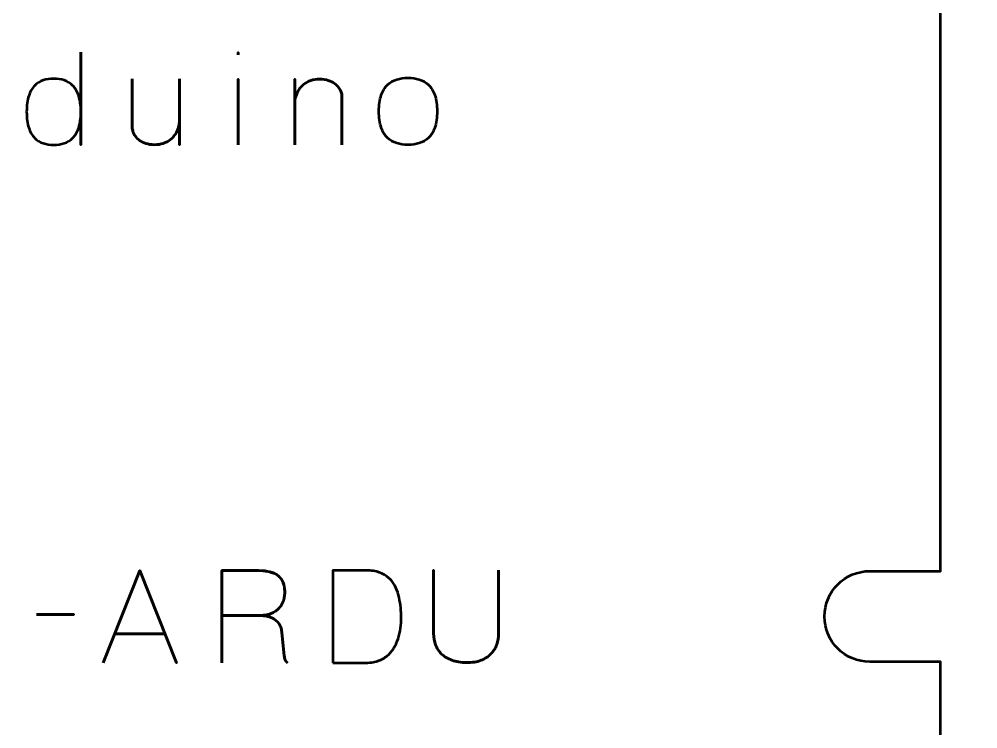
# Model space of a CAD drawing. Header units: centimetres. Extents: x -21 to 0, y -29.7 to 0.
# Drawn here: x -17.893 to -14.726, y -27.033 to -24.687 of the extents above; entities that cross this region are included whole.
import ezdxf

# ---------------------------------------------------------------- set-up
doc = ezdxf.new("R2010")
doc.units = ezdxf.units.CM
doc.header["$MEASUREMENT"] = 0
doc.layers.add('Layer 1', color=7, linetype='Continuous')

msp = doc.modelspace()

# ---------------------------------------------------------------- linework, layer by layer
at = {"layer": 'Layer 1', "color": 1, "lineweight": 53}
msp.add_open_spline([(-21.00003, -29.19995), (-21.00003, -29.19995), (-21.00003, -5.29992), (-21.00003, -5.29992), (-21.00003, -5.29992), (-21.00003, -5.21709), (-20.93286, -5.14992), (-20.85003, -5.14992), (-20.85003, -5.14992), (-20.7672, -5.14992), (-20.70003, -5.08275), (-20.70003, -4.99992), (-20.70003, -4.99992), (-20.70003, -4.91709), (-20.7672, -4.84992), (-20.85003, -4.84992), (-20.85003, -4.84992), (-20.93286, -4.84992), (-21.00003, -4.78275), (-21.00003, -4.69992), (-21.00003, -4.69992), (-21.00003, -4.61709), (-20.93286, -4.54992), (-20.85003, -4.54992), (-20.85003, -4.54992), (-20.7672, -4.54992), (-20.70003, -4.48275), (-20.70003, -4.39992), (-20.70003, -4.39992), (-20.70003, -4.31709), (-20.7672, -4.24992), (-20.85003, -4.24992), (-20.85003, -4.24992), (-20.93286, -4.24992), (-21.00003, -4.18275), (-21.00003, -4.09992), (-21.00003, -4.09992), (-21.00003, -4.01709), (-20.93286, -3.94992), (-20.85003, -3.94992), (-20.85003, -3.94992), (-20.7672, -3.94992), (-20.70003, -3.88275), (-20.70003, -3.79992), (-20.70003, -3.79992), (-20.70003, -3.71709), (-20.7672, -3.64992), (-20.85003, -3.64992), (-20.85003, -3.64992), (-20.93286, -3.64992), (-21.00003, -3.58275), (-21.00003, -3.49992), (-21.00003, -3.49992), (-21.00003, -3.41709), (-20.93286, -3.34992), (-20.85003, -3.34992), (-20.85003, -3.34992), (-20.7672, -3.34992), (-20.70003, -3.28275), (-20.70003, -3.19992), (-20.70003, -3.19992), (-20.70003, -3.11709), (-20.7672, -3.04992), (-20.85003, -3.04992), (-20.85003, -3.04992), (-20.93286, -3.04992), (-21.00003, -2.98275), (-21.00003, -2.89992), (-21.00003, -2.89992), (-21.00003, -2.81709), (-20.93286, -2.74992), (-20.85003, -2.74992), (-20.85003, -2.74992), (-20.7672, -2.74992), (-20.70003, -2.68275), (-20.70003, -2.59992), (-20.70003, -2.59992), (-20.70003, -2.51709), (-20.7672, -2.44992), (-20.85003, -2.44992), (-20.85003, -2.44992), (-20.93286, -2.44992), (-21.00003, -2.38275), (-21.00003, -2.29992), (-21.00003, -2.29992), (-21.00003, -2.21709), (-20.93286, -2.14992), (-20.85003, -2.14992), (-20.85003, -2.14992), (-20.7672, -2.14992), (-20.70003, -2.08275), (-20.70003, -1.99992), (-20.70003, -1.99992), (-20.70003, -1.91709), (-20.7672, -1.84992), (-20.85003, -1.84992), (-20.85003, -1.84992), (-20.93286, -1.84992), (-21.00003, -1.78275), (-21.00003, -1.69992), (-21.00003, -1.69992), (-21.00003, -1.61709), (-20.93286, -1.54992), (-20.85003, -1.54992), (-20.85003, -1.54992), (-20.7672, -1.54992), (-20.70003, -1.48275), (-20.70003, -1.39992), (-20.70003, -1.39992), (-20.70003, -1.31709), (-20.7672, -1.24992), (-20.85003, -1.24992), (-20.85003, -1.24992), (-20.93286, -1.24992), (-21.00003, -1.18275), (-21.00003, -1.09992), (-21.00003, -1.09992), (-21.00003, -1.09992), (-21.00003, -0.49992), (-21.00003, -0.49992), (-21.00003, -0.49992), (-21.00003, -0.22295), (-20.77694, 0.00004), (-20.49994, 0.00004), (-20.49994, 0.00004), (-20.49994, 0.00004), (-0.50008, 0.00004), (-0.50008, 0.00004), (-0.50008, 0.00004), (-0.22294, 0.00004), (0.00002, -0.22295), (0.00002, -0.49992), (0.00002, -0.49992), (0.00002, -0.49992), (0.00002, -29.19995), (0.00002, -29.19995), (0.00002, -29.19995), (0.00002, -29.47695), (-0.22294, -29.70004), (-0.50008, -29.70004), (-0.50008, -29.70004), (-0.50008, -29.70004), (-20.49994, -29.70004), (-20.49994, -29.70004), (-20.49994, -29.70004), (-20.77694, -29.70004), (-21.00003, -29.47695), (-21.00003, -29.19995)], degree=3, knots=[0, 0, 0, 0, 0.027027, 0.027027, 0.027027, 0.027027, 0.0540541, 0.0540541, 0.0540541, 0.0540541, 0.0810811, 0.0810811, 0.0810811, 0.0810811, 0.1081081, 0.1081081, 0.1081081, 0.1081081, 0.1351351, 0.1351351, 0.1351351, 0.1351351, 0.1621622, 0.1621622, 0.1621622, 0.1621622, 0.1891892, 0.1891892, 0.1891892, 0.1891892, 0.2162162, 0.2162162, 0.2162162, 0.2162162, 0.2432432, 0.2432432, 0.2432432, 0.2432432, 0.2702703, 0.2702703, 0.2702703, 0.2702703, 0.2972973, 0.2972973, 0.2972973, 0.2972973, 0.3243243, 0.3243243, 0.3243243, 0.3243243, 0.3513514, 0.3513514, 0.3513514, 0.3513514, 0.3783784, 0.3783784, 0.3783784, 0.3783784, 0.4054054, 0.4054054, 0.4054054, 0.4054054, 0.4324324, 0.4324324, 0.4324324, 0.4324324, 0.4594595, 0.4594595, 0.4594595, 0.4594595, 0.4864865, 0.4864865, 0.4864865, 0.4864865, 0.5135135, 0.5135135, 0.5135135, 0.5135135, 0.5405405, 0.5405405, 0.5405405, 0.5405405, 0.5675676, 0.5675676, 0.5675676, 0.5675676, 0.5945946, 0.5945946, 0.5945946, 0.5945946, 0.6216216, 0.6216216, 0.6216216, 0.6216216, 0.6486486, 0.6486486, 0.6486486, 0.6486486, 0.6756757, 0.6756757, 0.6756757, 0.6756757, 0.7027027, 0.7027027, 0.7027027, 0.7027027, 0.7297297, 0.7297297, 0.7297297, 0.7297297, 0.7567568, 0.7567568, 0.7567568, 0.7567568, 0.7837838, 0.7837838, 0.7837838, 0.7837838, 0.8108108, 0.8108108, 0.8108108, 0.8108108, 0.8378378, 0.8378378, 0.8378378, 0.8378378, 0.8648649, 0.8648649, 0.8648649, 0.8648649, 0.8918919, 0.8918919, 0.8918919, 0.8918919, 0.9189189, 0.9189189, 0.9189189, 0.9189189, 0.9459459, 0.9459459, 0.9459459, 0.9459459, 0.972973, 0.972973, 0.972973, 0.972973, 1, 1, 1, 1], dxfattribs=at)
at = {"layer": 'Layer 1', "color": 3, "lineweight": 53}
msp.add_open_spline([(-20.15003, -28.59995), (-20.15003, -28.59995), (-20.15003, -26.7), (-20.15003, -26.7), (-20.15003, -26.7), (-20.15003, -26.7), (-19.91251, -26.7), (-19.91251, -26.7), (-19.91251, -26.7), (-19.82968, -26.7), (-19.76251, -26.63283), (-19.76251, -26.55), (-19.76251, -26.55), (-19.76251, -26.46717), (-19.82968, -26.4), (-19.91251, -26.4), (-19.91251, -26.4), (-19.91251, -26.4), (-20.15003, -26.4), (-20.15003, -26.4), (-20.15003, -26.4), (-20.15003, -26.4), (-20.15003, -20.30005), (-20.15003, -20.30005), (-20.15003, -20.30005), (-20.15003, -20.02305), (-19.92694, -19.79995), (-19.64994, -19.79995), (-19.64994, -19.79995), (-19.64994, -19.79995), (-15.35008, -19.79995), (-15.35008, -19.79995), (-15.35008, -19.79995), (-15.07294, -19.79995), (-14.84998, -20.02305), (-14.84998, -20.30005), (-14.84998, -20.30005), (-14.84998, -20.30005), (-14.84998, -26.5115), (-14.84998, -26.5115), (-14.84998, -26.5115), (-14.84998, -26.5115), (-15.08301, -26.5115), (-15.08301, -26.5115), (-15.08301, -26.5115), (-15.16584, -26.5115), (-15.23301, -26.57867), (-15.23301, -26.6615), (-15.23301, -26.6615), (-15.23301, -26.74433), (-15.16584, -26.8115), (-15.08301, -26.8115), (-15.08301, -26.8115), (-15.08301, -26.8115), (-14.84998, -26.8115), (-14.84998, -26.8115), (-14.84998, -26.8115), (-14.84998, -26.8115), (-14.84998, -28.59995), (-14.84998, -28.59995), (-14.84998, -28.59995), (-14.84998, -28.87695), (-15.07294, -29.10005), (-15.35008, -29.10005), (-15.35008, -29.10005), (-15.35008, -29.10005), (-19.64994, -29.10005), (-19.64994, -29.10005), (-19.64994, -29.10005), (-19.92694, -29.10005), (-20.15003, -28.87695), (-20.15003, -28.59995)], degree=3, knots=[0, 0, 0, 0, 0.0555556, 0.0555556, 0.0555556, 0.0555556, 0.1111111, 0.1111111, 0.1111111, 0.1111111, 0.1666667, 0.1666667, 0.1666667, 0.1666667, 0.2222222, 0.2222222, 0.2222222, 0.2222222, 0.2777778, 0.2777778, 0.2777778, 0.2777778, 0.3333333, 0.3333333, 0.3333333, 0.3333333, 0.3888889, 0.3888889, 0.3888889, 0.3888889, 0.4444444, 0.4444444, 0.4444444, 0.4444444, 0.5, 0.5, 0.5, 0.5, 0.5555556, 0.5555556, 0.5555556, 0.5555556, 0.6111111, 0.6111111, 0.6111111, 0.6111111, 0.6666667, 0.6666667, 0.6666667, 0.6666667, 0.7222222, 0.7222222, 0.7222222, 0.7222222, 0.7777778, 0.7777778, 0.7777778, 0.7777778, 0.8333333, 0.8333333, 0.8333333, 0.8333333, 0.8888889, 0.8888889, 0.8888889, 0.8888889, 0.9444444, 0.9444444, 0.9444444, 0.9444444, 1, 1, 1, 1], dxfattribs=at)
at = {"layer": 'Layer 1', "color": 5, "lineweight": 53}
for points, knots in [([(-17.68903, -24.79679), (-17.68903, -24.79679), (-17.68903, -25.10286), (-17.68903, -25.10286), (-17.68903, -25.10286), (-17.68903, -25.10286), (-17.68903, -24.79679), (-17.68903, -24.79679)], [0, 0, 0, 0, 0.5, 0.5, 0.5, 0.5, 1, 1, 1, 1]), ([(-17.16961, -24.80484), (-17.16961, -24.80484), (-17.16961, -24.79722), (-17.16961, -24.79722), (-17.16961, -24.79722), (-17.16961, -24.79722), (-17.16961, -24.80484), (-17.16961, -24.80484)], [0, 0, 0, 0, 0.5, 0.5, 0.5, 0.5, 1, 1, 1, 1]), ([(-17.7792, -24.88442), (-17.76685, -24.88435), (-17.75528, -24.88604), (-17.74448, -24.88957), (-17.74448, -24.88957), (-17.73369, -24.8931), (-17.72416, -24.89903), (-17.71591, -24.90728), (-17.71591, -24.90728), (-17.70765, -24.91554), (-17.70123, -24.92675), (-17.69658, -24.94087), (-17.69658, -24.94087), (-17.69192, -24.95498), (-17.68952, -24.97254), (-17.68945, -24.99364), (-17.68945, -24.99364), (-17.68952, -25.01474), (-17.69192, -25.0323), (-17.69658, -25.04642), (-17.69658, -25.04642), (-17.70123, -25.06053), (-17.70765, -25.07175), (-17.71591, -25.08), (-17.71591, -25.08), (-17.72416, -25.08826), (-17.73369, -25.09418), (-17.74448, -25.09771), (-17.74448, -25.09771), (-17.75528, -25.10124), (-17.76685, -25.10293), (-17.7792, -25.10286), (-17.7792, -25.10286), (-17.79154, -25.10293), (-17.80312, -25.10124), (-17.81384, -25.09771), (-17.81384, -25.09771), (-17.82464, -25.09418), (-17.83409, -25.08826), (-17.84227, -25.08), (-17.84227, -25.08), (-17.85046, -25.07175), (-17.85688, -25.06053), (-17.86146, -25.04642), (-17.86146, -25.04642), (-17.86612, -25.0323), (-17.86845, -25.01474), (-17.86852, -24.99364), (-17.86852, -24.99364), (-17.86845, -24.97254), (-17.86612, -24.95498), (-17.86146, -24.94087), (-17.86146, -24.94087), (-17.85688, -24.92675), (-17.85046, -24.91554), (-17.84227, -24.90728), (-17.84227, -24.90728), (-17.83409, -24.89903), (-17.82464, -24.8931), (-17.81384, -24.88957), (-17.81384, -24.88957), (-17.80312, -24.88604), (-17.79154, -24.88435), (-17.7792, -24.88442)], [0, 0, 0, 0, 0.0625, 0.0625, 0.0625, 0.0625, 0.125, 0.125, 0.125, 0.125, 0.1875, 0.1875, 0.1875, 0.1875, 0.25, 0.25, 0.25, 0.25, 0.3125, 0.3125, 0.3125, 0.3125, 0.375, 0.375, 0.375, 0.375, 0.4375, 0.4375, 0.4375, 0.4375, 0.5, 0.5, 0.5, 0.5, 0.5625, 0.5625, 0.5625, 0.5625, 0.625, 0.625, 0.625, 0.625, 0.6875, 0.6875, 0.6875, 0.6875, 0.75, 0.75, 0.75, 0.75, 0.8125, 0.8125, 0.8125, 0.8125, 0.875, 0.875, 0.875, 0.875, 0.9375, 0.9375, 0.9375, 0.9375, 1, 1, 1, 1]), ([(-17.7792, -24.88442), (-17.76685, -24.88435), (-17.75528, -24.88604), (-17.74448, -24.88957), (-17.74448, -24.88957), (-17.73369, -24.8931), (-17.72416, -24.89903), (-17.71591, -24.90728), (-17.71591, -24.90728), (-17.70765, -24.91554), (-17.70123, -24.92675), (-17.69658, -24.94087), (-17.69658, -24.94087), (-17.69192, -24.95498), (-17.68952, -24.97254), (-17.68945, -24.99364), (-17.68945, -24.99364), (-17.68952, -25.01474), (-17.69192, -25.0323), (-17.69658, -25.04642), (-17.69658, -25.04642), (-17.70123, -25.06053), (-17.70765, -25.07175), (-17.71591, -25.08), (-17.71591, -25.08), (-17.72416, -25.08826), (-17.73369, -25.09418), (-17.74448, -25.09771), (-17.74448, -25.09771), (-17.75528, -25.10124), (-17.76685, -25.10293), (-17.7792, -25.10286), (-17.7792, -25.10286), (-17.79154, -25.10293), (-17.80312, -25.10124), (-17.81384, -25.09771), (-17.81384, -25.09771), (-17.82464, -25.09418), (-17.83409, -25.08826), (-17.84227, -25.08), (-17.84227, -25.08), (-17.85046, -25.07175), (-17.85688, -25.06053), (-17.86146, -25.04642), (-17.86146, -25.04642), (-17.86612, -25.0323), (-17.86845, -25.01474), (-17.86852, -24.99364), (-17.86852, -24.99364), (-17.86845, -24.97254), (-17.86612, -24.95498), (-17.86146, -24.94087), (-17.86146, -24.94087), (-17.85688, -24.92675), (-17.85046, -24.91554), (-17.84227, -24.90728), (-17.84227, -24.90728), (-17.83409, -24.89903), (-17.82464, -24.8931), (-17.81384, -24.88957), (-17.81384, -24.88957), (-17.80312, -24.88604), (-17.79154, -24.88435), (-17.7792, -24.88442)], [0, 0, 0, 0, 0.0625, 0.0625, 0.0625, 0.0625, 0.125, 0.125, 0.125, 0.125, 0.1875, 0.1875, 0.1875, 0.1875, 0.25, 0.25, 0.25, 0.25, 0.3125, 0.3125, 0.3125, 0.3125, 0.375, 0.375, 0.375, 0.375, 0.4375, 0.4375, 0.4375, 0.4375, 0.5, 0.5, 0.5, 0.5, 0.5625, 0.5625, 0.5625, 0.5625, 0.625, 0.625, 0.625, 0.625, 0.6875, 0.6875, 0.6875, 0.6875, 0.75, 0.75, 0.75, 0.75, 0.8125, 0.8125, 0.8125, 0.8125, 0.875, 0.875, 0.875, 0.875, 0.9375, 0.9375, 0.9375, 0.9375, 1, 1, 1, 1]), ([(-17.5197, -24.88485), (-17.5197, -24.88492), (-17.5197, -24.88696), (-17.5197, -24.89098), (-17.5197, -24.89098), (-17.5197, -24.895), (-17.5197, -24.90044), (-17.5197, -24.90728), (-17.5197, -24.90728), (-17.5197, -24.9142), (-17.5197, -24.92203), (-17.5197, -24.93078), (-17.5197, -24.93078), (-17.5197, -24.93945), (-17.5197, -24.94863), (-17.5197, -24.95815), (-17.5197, -24.95815), (-17.5197, -24.96775), (-17.5197, -24.9772), (-17.5197, -24.98651), (-17.5197, -24.98651), (-17.5197, -24.9959), (-17.5197, -25.00465), (-17.5197, -25.01269), (-17.5197, -25.01269), (-17.5197, -25.0208), (-17.5197, -25.02779), (-17.5197, -25.03365), (-17.5197, -25.03365), (-17.5197, -25.03943), (-17.5197, -25.04359), (-17.5197, -25.04613), (-17.5197, -25.04613), (-17.5197, -25.05008), (-17.51892, -25.05453), (-17.51723, -25.0594), (-17.51723, -25.0594), (-17.51561, -25.06434), (-17.513, -25.06928), (-17.5094, -25.07421), (-17.5094, -25.07421), (-17.5058, -25.07922), (-17.50122, -25.08381), (-17.4955, -25.08804), (-17.4955, -25.08804), (-17.48971, -25.09228), (-17.4828, -25.09566), (-17.47476, -25.09827), (-17.47476, -25.09827), (-17.46664, -25.10088), (-17.45719, -25.1023), (-17.44646, -25.10244), (-17.44646, -25.10244), (-17.4356, -25.10244), (-17.42579, -25.10096), (-17.41704, -25.09799), (-17.41704, -25.09799), (-17.40822, -25.09496), (-17.40053, -25.0908), (-17.39383, -25.0855), (-17.39383, -25.0855), (-17.3872, -25.08021), (-17.38162, -25.07414), (-17.37711, -25.06723), (-17.37711, -25.06723), (-17.37259, -25.06039), (-17.36921, -25.05312), (-17.36695, -25.04536), (-17.36695, -25.04536), (-17.36462, -25.03767), (-17.36349, -25.02984), (-17.36349, -25.022), (-17.36349, -25.022), (-17.36349, -25.02984), (-17.36462, -25.03767), (-17.36695, -25.04536), (-17.36695, -25.04536), (-17.36921, -25.05312), (-17.37259, -25.06039), (-17.37711, -25.06723), (-17.37711, -25.06723), (-17.38162, -25.07414), (-17.3872, -25.08021), (-17.39383, -25.0855), (-17.39383, -25.0855), (-17.40053, -25.0908), (-17.40822, -25.09496), (-17.41704, -25.09799), (-17.41704, -25.09799), (-17.42579, -25.10096), (-17.4356, -25.10244), (-17.44646, -25.10244), (-17.44646, -25.10244), (-17.45719, -25.1023), (-17.46664, -25.10088), (-17.47476, -25.09827), (-17.47476, -25.09827), (-17.4828, -25.09566), (-17.48971, -25.09228), (-17.4955, -25.08804), (-17.4955, -25.08804), (-17.50122, -25.08381), (-17.5058, -25.07922), (-17.5094, -25.07421), (-17.5094, -25.07421), (-17.513, -25.06928), (-17.51561, -25.06434), (-17.51723, -25.0594), (-17.51723, -25.0594), (-17.51892, -25.05453), (-17.5197, -25.05008), (-17.5197, -25.04613), (-17.5197, -25.04613), (-17.5197, -25.04359), (-17.5197, -25.03943), (-17.5197, -25.03365), (-17.5197, -25.03365), (-17.5197, -25.02779), (-17.5197, -25.0208), (-17.5197, -25.01269), (-17.5197, -25.01269), (-17.5197, -25.00465), (-17.5197, -24.9959), (-17.5197, -24.98651), (-17.5197, -24.98651), (-17.5197, -24.9772), (-17.5197, -24.96775), (-17.5197, -24.95815), (-17.5197, -24.95815), (-17.5197, -24.94863), (-17.5197, -24.93945), (-17.5197, -24.93078), (-17.5197, -24.93078), (-17.5197, -24.92203), (-17.5197, -24.9142), (-17.5197, -24.90728), (-17.5197, -24.90728), (-17.5197, -24.90044), (-17.5197, -24.895), (-17.5197, -24.89098), (-17.5197, -24.89098), (-17.5197, -24.88696), (-17.5197, -24.88492), (-17.5197, -24.88485)], [0, 0, 0, 0, 0.0277778, 0.0277778, 0.0277778, 0.0277778, 0.0555556, 0.0555556, 0.0555556, 0.0555556, 0.0833333, 0.0833333, 0.0833333, 0.0833333, 0.1111111, 0.1111111, 0.1111111, 0.1111111, 0.1388889, 0.1388889, 0.1388889, 0.1388889, 0.1666667, 0.1666667, 0.1666667, 0.1666667, 0.1944444, 0.1944444, 0.1944444, 0.1944444, 0.2222222, 0.2222222, 0.2222222, 0.2222222, 0.25, 0.25, 0.25, 0.25, 0.2777778, 0.2777778, 0.2777778, 0.2777778, 0.3055556, 0.3055556, 0.3055556, 0.3055556, 0.3333333, 0.3333333, 0.3333333, 0.3333333, 0.3611111, 0.3611111, 0.3611111, 0.3611111, 0.3888889, 0.3888889, 0.3888889, 0.3888889, 0.4166667, 0.4166667, 0.4166667, 0.4166667, 0.4444444, 0.4444444, 0.4444444, 0.4444444, 0.4722222, 0.4722222, 0.4722222, 0.4722222, 0.5, 0.5, 0.5, 0.5, 0.5277778, 0.5277778, 0.5277778, 0.5277778, 0.5555556, 0.5555556, 0.5555556, 0.5555556, 0.5833333, 0.5833333, 0.5833333, 0.5833333, 0.6111111, 0.6111111, 0.6111111, 0.6111111, 0.6388889, 0.6388889, 0.6388889, 0.6388889, 0.6666667, 0.6666667, 0.6666667, 0.6666667, 0.6944444, 0.6944444, 0.6944444, 0.6944444, 0.7222222, 0.7222222, 0.7222222, 0.7222222, 0.75, 0.75, 0.75, 0.75, 0.7777778, 0.7777778, 0.7777778, 0.7777778, 0.8055556, 0.8055556, 0.8055556, 0.8055556, 0.8333333, 0.8333333, 0.8333333, 0.8333333, 0.8611111, 0.8611111, 0.8611111, 0.8611111, 0.8888889, 0.8888889, 0.8888889, 0.8888889, 0.9166667, 0.9166667, 0.9166667, 0.9166667, 0.9444444, 0.9444444, 0.9444444, 0.9444444, 0.9722222, 0.9722222, 0.9722222, 0.9722222, 1, 1, 1, 1]), ([(-17.36349, -24.88485), (-17.36349, -24.88485), (-17.36349, -25.10244), (-17.36349, -25.10244), (-17.36349, -25.10244), (-17.36349, -25.10244), (-17.36349, -24.88485), (-17.36349, -24.88485)], [0, 0, 0, 0, 0.5, 0.5, 0.5, 0.5, 1, 1, 1, 1]), ([(-17.16961, -25.10244), (-17.16961, -25.10244), (-17.16961, -24.88527), (-17.16961, -24.88527), (-17.16961, -24.88527), (-17.16961, -24.88534), (-17.16961, -24.88788), (-17.16961, -24.89275), (-17.16961, -24.89275), (-17.16961, -24.89762), (-17.16961, -24.90432), (-17.16961, -24.91278), (-17.16961, -24.91278), (-17.16961, -24.92125), (-17.16961, -24.93092), (-17.16961, -24.94178), (-17.16961, -24.94178), (-17.16961, -24.95265), (-17.16961, -24.96408), (-17.16961, -24.97614), (-17.16961, -24.97614), (-17.16961, -24.98814), (-17.16961, -25.0002), (-17.16961, -25.0122), (-17.16961, -25.0122), (-17.16961, -25.02426), (-17.16961, -25.03569), (-17.16961, -25.04649), (-17.16961, -25.04649), (-17.16961, -25.05735), (-17.16961, -25.06695), (-17.16961, -25.07534), (-17.16961, -25.07534), (-17.16961, -25.08381), (-17.16961, -25.09037), (-17.16961, -25.09524), (-17.16961, -25.09524), (-17.16961, -25.10004), (-17.16961, -25.10244), (-17.16961, -25.10244)], [0, 0, 0, 0, 0.1, 0.1, 0.1, 0.1, 0.2, 0.2, 0.2, 0.2, 0.3, 0.3, 0.3, 0.3, 0.4, 0.4, 0.4, 0.4, 0.5, 0.5, 0.5, 0.5, 0.6, 0.6, 0.6, 0.6, 0.7, 0.7, 0.7, 0.7, 0.8, 0.8, 0.8, 0.8, 0.9, 0.9, 0.9, 0.9, 1, 1, 1, 1]), ([(-16.82714, -25.10286), (-16.82714, -25.10279), (-16.82714, -25.10074), (-16.82714, -25.09672), (-16.82714, -25.09672), (-16.82714, -25.09277), (-16.82714, -25.08734), (-16.82714, -25.08049), (-16.82714, -25.08049), (-16.82714, -25.07358), (-16.82714, -25.06582), (-16.82714, -25.05707), (-16.82714, -25.05707), (-16.82714, -25.04839), (-16.82714, -25.03929), (-16.82714, -25.02969), (-16.82714, -25.02969), (-16.82714, -25.02017), (-16.82714, -25.01079), (-16.82714, -25.00147), (-16.82714, -25.00147), (-16.82714, -24.99216), (-16.82714, -24.98341), (-16.82714, -24.97537), (-16.82714, -24.97537), (-16.82714, -24.96725), (-16.82714, -24.96034), (-16.82714, -24.95448), (-16.82714, -24.95448), (-16.82714, -24.9487), (-16.82714, -24.94453), (-16.82714, -24.94199), (-16.82714, -24.94199), (-16.82714, -24.93804), (-16.82791, -24.9336), (-16.8296, -24.92873), (-16.8296, -24.92873), (-16.83123, -24.92379), (-16.83384, -24.91885), (-16.83744, -24.91391), (-16.83744, -24.91391), (-16.84103, -24.9089), (-16.84562, -24.90432), (-16.85134, -24.90008), (-16.85134, -24.90008), (-16.85712, -24.89585), (-16.86404, -24.89246), (-16.87208, -24.88985), (-16.87208, -24.88985), (-16.88019, -24.88724), (-16.88965, -24.88583), (-16.90037, -24.88569), (-16.90037, -24.88569), (-16.91124, -24.88569), (-16.92104, -24.88717), (-16.92979, -24.89014), (-16.92979, -24.89014), (-16.93854, -24.89317), (-16.94623, -24.89733), (-16.95286, -24.90262), (-16.95286, -24.90262), (-16.9595, -24.90792), (-16.965, -24.91398), (-16.96944, -24.9209), (-16.96944, -24.9209), (-16.97396, -24.92774), (-16.97728, -24.93501), (-16.97953, -24.94277), (-16.97953, -24.94277), (-16.98179, -24.95046), (-16.98292, -24.95829), (-16.98292, -24.96612), (-16.98292, -24.96612), (-16.98292, -24.95829), (-16.98179, -24.95046), (-16.97953, -24.94277), (-16.97953, -24.94277), (-16.97728, -24.93501), (-16.97396, -24.92774), (-16.96944, -24.9209), (-16.96944, -24.9209), (-16.965, -24.91398), (-16.9595, -24.90792), (-16.95286, -24.90262), (-16.95286, -24.90262), (-16.94623, -24.89733), (-16.93854, -24.89317), (-16.92979, -24.89014), (-16.92979, -24.89014), (-16.92104, -24.88717), (-16.91124, -24.88569), (-16.90037, -24.88569), (-16.90037, -24.88569), (-16.88965, -24.88583), (-16.88019, -24.88724), (-16.87208, -24.88985), (-16.87208, -24.88985), (-16.86404, -24.89246), (-16.85712, -24.89585), (-16.85134, -24.90008), (-16.85134, -24.90008), (-16.84562, -24.90432), (-16.84103, -24.9089), (-16.83744, -24.91391), (-16.83744, -24.91391), (-16.83384, -24.91885), (-16.83123, -24.92379), (-16.8296, -24.92873), (-16.8296, -24.92873), (-16.82791, -24.9336), (-16.82714, -24.93804), (-16.82714, -24.94199), (-16.82714, -24.94199), (-16.82714, -24.94453), (-16.82714, -24.9487), (-16.82714, -24.95448), (-16.82714, -24.95448), (-16.82714, -24.96034), (-16.82714, -24.96725), (-16.82714, -24.97537), (-16.82714, -24.97537), (-16.82714, -24.98341), (-16.82714, -24.99216), (-16.82714, -25.00147), (-16.82714, -25.00147), (-16.82714, -25.01079), (-16.82714, -25.02017), (-16.82714, -25.02969), (-16.82714, -25.02969), (-16.82714, -25.03929), (-16.82714, -25.04839), (-16.82714, -25.05707), (-16.82714, -25.05707), (-16.82714, -25.06582), (-16.82714, -25.07358), (-16.82714, -25.08049), (-16.82714, -25.08049), (-16.82714, -25.08734), (-16.82714, -25.09277), (-16.82714, -25.09672), (-16.82714, -25.09672), (-16.82714, -25.10074), (-16.82714, -25.10279), (-16.82714, -25.10286)], [0, 0, 0, 0, 0.0277778, 0.0277778, 0.0277778, 0.0277778, 0.0555556, 0.0555556, 0.0555556, 0.0555556, 0.0833333, 0.0833333, 0.0833333, 0.0833333, 0.1111111, 0.1111111, 0.1111111, 0.1111111, 0.1388889, 0.1388889, 0.1388889, 0.1388889, 0.1666667, 0.1666667, 0.1666667, 0.1666667, 0.1944444, 0.1944444, 0.1944444, 0.1944444, 0.2222222, 0.2222222, 0.2222222, 0.2222222, 0.25, 0.25, 0.25, 0.25, 0.2777778, 0.2777778, 0.2777778, 0.2777778, 0.3055556, 0.3055556, 0.3055556, 0.3055556, 0.3333333, 0.3333333, 0.3333333, 0.3333333, 0.3611111, 0.3611111, 0.3611111, 0.3611111, 0.3888889, 0.3888889, 0.3888889, 0.3888889, 0.4166667, 0.4166667, 0.4166667, 0.4166667, 0.4444444, 0.4444444, 0.4444444, 0.4444444, 0.4722222, 0.4722222, 0.4722222, 0.4722222, 0.5, 0.5, 0.5, 0.5, 0.5277778, 0.5277778, 0.5277778, 0.5277778, 0.5555556, 0.5555556, 0.5555556, 0.5555556, 0.5833333, 0.5833333, 0.5833333, 0.5833333, 0.6111111, 0.6111111, 0.6111111, 0.6111111, 0.6388889, 0.6388889, 0.6388889, 0.6388889, 0.6666667, 0.6666667, 0.6666667, 0.6666667, 0.6944444, 0.6944444, 0.6944444, 0.6944444, 0.7222222, 0.7222222, 0.7222222, 0.7222222, 0.75, 0.75, 0.75, 0.75, 0.7777778, 0.7777778, 0.7777778, 0.7777778, 0.8055556, 0.8055556, 0.8055556, 0.8055556, 0.8333333, 0.8333333, 0.8333333, 0.8333333, 0.8611111, 0.8611111, 0.8611111, 0.8611111, 0.8888889, 0.8888889, 0.8888889, 0.8888889, 0.9166667, 0.9166667, 0.9166667, 0.9166667, 0.9444444, 0.9444444, 0.9444444, 0.9444444, 0.9722222, 0.9722222, 0.9722222, 0.9722222, 1, 1, 1, 1]), ([(-16.98292, -25.10286), (-16.98292, -25.10286), (-16.98292, -24.88569), (-16.98292, -24.88569), (-16.98292, -24.88569), (-16.98292, -24.88569), (-16.98292, -25.10286), (-16.98292, -25.10286)], [0, 0, 0, 0, 0.5, 0.5, 0.5, 0.5, 1, 1, 1, 1]), ([(-16.60869, -25.10286), (-16.59536, -25.10293), (-16.58294, -25.10124), (-16.57137, -25.09764), (-16.57137, -25.09764), (-16.5598, -25.09404), (-16.54957, -25.08804), (-16.54082, -25.07965), (-16.54082, -25.07965), (-16.532, -25.07125), (-16.52516, -25.05989), (-16.52015, -25.0455), (-16.52015, -25.0455), (-16.51521, -25.03118), (-16.51267, -25.01333), (-16.5126, -24.99195), (-16.5126, -24.99195), (-16.51267, -24.97064), (-16.51521, -24.95286), (-16.52015, -24.93861), (-16.52015, -24.93861), (-16.52516, -24.92436), (-16.532, -24.913), (-16.54082, -24.9046), (-16.54082, -24.9046), (-16.54957, -24.89627), (-16.5598, -24.89028), (-16.57137, -24.88668), (-16.57137, -24.88668), (-16.58294, -24.88308), (-16.59536, -24.88139), (-16.60869, -24.88146), (-16.60869, -24.88146), (-16.62189, -24.88139), (-16.63431, -24.88308), (-16.64588, -24.88668), (-16.64588, -24.88668), (-16.65745, -24.89028), (-16.66761, -24.89627), (-16.67643, -24.9046), (-16.67643, -24.9046), (-16.68525, -24.913), (-16.69216, -24.92436), (-16.69717, -24.93861), (-16.69717, -24.93861), (-16.70218, -24.95286), (-16.70472, -24.97064), (-16.70479, -24.99195), (-16.70479, -24.99195), (-16.70472, -25.01333), (-16.70218, -25.03118), (-16.69717, -25.0455), (-16.69717, -25.0455), (-16.69216, -25.05989), (-16.68525, -25.07125), (-16.67643, -25.07965), (-16.67643, -25.07965), (-16.66761, -25.08804), (-16.65745, -25.09404), (-16.64588, -25.09764), (-16.64588, -25.09764), (-16.63431, -25.10124), (-16.62189, -25.10293), (-16.60869, -25.10286)], [0, 0, 0, 0, 0.0625, 0.0625, 0.0625, 0.0625, 0.125, 0.125, 0.125, 0.125, 0.1875, 0.1875, 0.1875, 0.1875, 0.25, 0.25, 0.25, 0.25, 0.3125, 0.3125, 0.3125, 0.3125, 0.375, 0.375, 0.375, 0.375, 0.4375, 0.4375, 0.4375, 0.4375, 0.5, 0.5, 0.5, 0.5, 0.5625, 0.5625, 0.5625, 0.5625, 0.625, 0.625, 0.625, 0.625, 0.6875, 0.6875, 0.6875, 0.6875, 0.75, 0.75, 0.75, 0.75, 0.8125, 0.8125, 0.8125, 0.8125, 0.875, 0.875, 0.875, 0.875, 0.9375, 0.9375, 0.9375, 0.9375, 1, 1, 1, 1]), ([(-16.60869, -25.10286), (-16.59536, -25.10293), (-16.58294, -25.10124), (-16.57137, -25.09764), (-16.57137, -25.09764), (-16.5598, -25.09404), (-16.54957, -25.08804), (-16.54082, -25.07965), (-16.54082, -25.07965), (-16.532, -25.07125), (-16.52516, -25.05989), (-16.52015, -25.0455), (-16.52015, -25.0455), (-16.51521, -25.03118), (-16.51267, -25.01333), (-16.5126, -24.99195), (-16.5126, -24.99195), (-16.51267, -24.97064), (-16.51521, -24.95286), (-16.52015, -24.93861), (-16.52015, -24.93861), (-16.52516, -24.92436), (-16.532, -24.913), (-16.54082, -24.9046), (-16.54082, -24.9046), (-16.54957, -24.89627), (-16.5598, -24.89028), (-16.57137, -24.88668), (-16.57137, -24.88668), (-16.58294, -24.88308), (-16.59536, -24.88139), (-16.60869, -24.88146), (-16.60869, -24.88146), (-16.62189, -24.88139), (-16.63431, -24.88308), (-16.64588, -24.88668), (-16.64588, -24.88668), (-16.65745, -24.89028), (-16.66761, -24.89627), (-16.67643, -24.9046), (-16.67643, -24.9046), (-16.68525, -24.913), (-16.69216, -24.92436), (-16.69717, -24.93861), (-16.69717, -24.93861), (-16.70218, -24.95286), (-16.70472, -24.97064), (-16.70479, -24.99195), (-16.70479, -24.99195), (-16.70472, -25.01333), (-16.70218, -25.03118), (-16.69717, -25.0455), (-16.69717, -25.0455), (-16.69216, -25.05989), (-16.68525, -25.07125), (-16.67643, -25.07965), (-16.67643, -25.07965), (-16.66761, -25.08804), (-16.65745, -25.09404), (-16.64588, -25.09764), (-16.64588, -25.09764), (-16.63431, -25.10124), (-16.62189, -25.10293), (-16.60869, -25.10286)], [0, 0, 0, 0, 0.0625, 0.0625, 0.0625, 0.0625, 0.125, 0.125, 0.125, 0.125, 0.1875, 0.1875, 0.1875, 0.1875, 0.25, 0.25, 0.25, 0.25, 0.3125, 0.3125, 0.3125, 0.3125, 0.375, 0.375, 0.375, 0.375, 0.4375, 0.4375, 0.4375, 0.4375, 0.5, 0.5, 0.5, 0.5, 0.5625, 0.5625, 0.5625, 0.5625, 0.625, 0.625, 0.625, 0.625, 0.6875, 0.6875, 0.6875, 0.6875, 0.75, 0.75, 0.75, 0.75, 0.8125, 0.8125, 0.8125, 0.8125, 0.875, 0.875, 0.875, 0.875, 0.9375, 0.9375, 0.9375, 0.9375, 1, 1, 1, 1]), ([(-17.6156, -26.81453), (-17.6156, -26.81453), (-17.49453, -26.50931), (-17.49453, -26.50931), (-17.49453, -26.50931), (-17.49453, -26.50931), (-17.37303, -26.81453), (-17.37303, -26.81453), (-17.37303, -26.81453), (-17.37303, -26.81453), (-17.49453, -26.50931), (-17.49453, -26.50931), (-17.49453, -26.50931), (-17.49453, -26.50931), (-17.6156, -26.81453), (-17.6156, -26.81453)], [0, 0, 0, 0, 0.25, 0.25, 0.25, 0.25, 0.5, 0.5, 0.5, 0.5, 0.75, 0.75, 0.75, 0.75, 1, 1, 1, 1]), ([(-17.22402, -26.81453), (-17.22402, -26.81453), (-17.22402, -26.50931), (-17.22402, -26.50931), (-17.22402, -26.50931), (-17.22402, -26.50931), (-17.11268, -26.50931), (-17.11268, -26.50931), (-17.11268, -26.50931), (-17.09716, -26.50931), (-17.0839, -26.51037), (-17.07296, -26.51241), (-17.07296, -26.51241), (-17.06196, -26.51446), (-17.05285, -26.51742), (-17.04566, -26.5213), (-17.04566, -26.5213), (-17.03846, -26.52518), (-17.03282, -26.52991), (-17.02865, -26.53548), (-17.02865, -26.53548), (-17.02442, -26.54099), (-17.02146, -26.54727), (-17.01955, -26.55425), (-17.01955, -26.55425), (-17.01765, -26.56124), (-17.01652, -26.56879), (-17.01617, -26.57704), (-17.01617, -26.57704), (-17.01567, -26.58741), (-17.0168, -26.59743), (-17.01948, -26.6071), (-17.01948, -26.6071), (-17.02223, -26.61683), (-17.02696, -26.62551), (-17.03366, -26.63327), (-17.03366, -26.63327), (-17.04044, -26.64104), (-17.04954, -26.64717), (-17.06111, -26.65176), (-17.06111, -26.65176), (-17.07268, -26.65628), (-17.087, -26.65867), (-17.10422, -26.65874), (-17.10422, -26.65874), (-17.10422, -26.65874), (-17.22402, -26.65874), (-17.22402, -26.65874), (-17.22402, -26.65874), (-17.22402, -26.65874), (-17.10422, -26.65874), (-17.10422, -26.65874), (-17.10422, -26.65874), (-17.08736, -26.65867), (-17.07317, -26.65628), (-17.06167, -26.65176), (-17.06167, -26.65176), (-17.05017, -26.64717), (-17.041, -26.64104), (-17.03416, -26.63327), (-17.03416, -26.63327), (-17.02731, -26.62551), (-17.02252, -26.61683), (-17.01969, -26.6071), (-17.01969, -26.6071), (-17.01687, -26.59743), (-17.01567, -26.58741), (-17.01617, -26.57704), (-17.01617, -26.57704), (-17.01659, -26.56674), (-17.01835, -26.55743), (-17.02146, -26.5491), (-17.02146, -26.5491), (-17.02449, -26.54085), (-17.02957, -26.53372), (-17.03663, -26.52779), (-17.03663, -26.52779), (-17.04368, -26.52187), (-17.05342, -26.51728), (-17.06577, -26.51411), (-17.06577, -26.51411), (-17.07811, -26.51093), (-17.09378, -26.50931), (-17.11268, -26.50931), (-17.11268, -26.50931), (-17.11268, -26.50931), (-17.22402, -26.50931), (-17.22402, -26.50931), (-17.22402, -26.50931), (-17.22402, -26.50931), (-17.22402, -26.81453), (-17.22402, -26.81453)], [0, 0, 0, 0, 0.0434783, 0.0434783, 0.0434783, 0.0434783, 0.0869565, 0.0869565, 0.0869565, 0.0869565, 0.1304348, 0.1304348, 0.1304348, 0.1304348, 0.173913, 0.173913, 0.173913, 0.173913, 0.2173913, 0.2173913, 0.2173913, 0.2173913, 0.2608696, 0.2608696, 0.2608696, 0.2608696, 0.3043478, 0.3043478, 0.3043478, 0.3043478, 0.3478261, 0.3478261, 0.3478261, 0.3478261, 0.3913043, 0.3913043, 0.3913043, 0.3913043, 0.4347826, 0.4347826, 0.4347826, 0.4347826, 0.4782609, 0.4782609, 0.4782609, 0.4782609, 0.5217391, 0.5217391, 0.5217391, 0.5217391, 0.5652174, 0.5652174, 0.5652174, 0.5652174, 0.6086957, 0.6086957, 0.6086957, 0.6086957, 0.6521739, 0.6521739, 0.6521739, 0.6521739, 0.6956522, 0.6956522, 0.6956522, 0.6956522, 0.7391304, 0.7391304, 0.7391304, 0.7391304, 0.7826087, 0.7826087, 0.7826087, 0.7826087, 0.826087, 0.826087, 0.826087, 0.826087, 0.8695652, 0.8695652, 0.8695652, 0.8695652, 0.9130435, 0.9130435, 0.9130435, 0.9130435, 0.9565217, 0.9565217, 0.9565217, 0.9565217, 1, 1, 1, 1]), ([(-16.85699, -26.81453), (-16.85699, -26.81453), (-16.85699, -26.50931), (-16.85699, -26.50931), (-16.85699, -26.50931), (-16.85699, -26.50931), (-16.74692, -26.50931), (-16.74692, -26.50931), (-16.74692, -26.50931), (-16.7302, -26.50938), (-16.71574, -26.51157), (-16.70353, -26.51587), (-16.70353, -26.51587), (-16.6914, -26.52017), (-16.6811, -26.5261), (-16.67277, -26.53358), (-16.67277, -26.53358), (-16.66438, -26.54113), (-16.6576, -26.54981), (-16.65231, -26.55954), (-16.65231, -26.55954), (-16.64702, -26.56935), (-16.64293, -26.57979), (-16.64003, -26.59087), (-16.64003, -26.59087), (-16.63714, -26.60188), (-16.6351, -26.6131), (-16.63383, -26.62445), (-16.63383, -26.62445), (-16.63256, -26.63581), (-16.63171, -26.64682), (-16.63136, -26.65747), (-16.63136, -26.65747), (-16.63086, -26.66813), (-16.63121, -26.67935), (-16.63234, -26.69113), (-16.63234, -26.69113), (-16.63347, -26.70291), (-16.63559, -26.71469), (-16.63876, -26.72641), (-16.63876, -26.72641), (-16.64187, -26.73812), (-16.64631, -26.74927), (-16.65203, -26.75978), (-16.65203, -26.75978), (-16.65767, -26.77036), (-16.66487, -26.77975), (-16.67348, -26.78793), (-16.67348, -26.78793), (-16.68216, -26.79612), (-16.69253, -26.80261), (-16.70466, -26.80733), (-16.70466, -26.80733), (-16.7168, -26.81206), (-16.73091, -26.81446), (-16.74692, -26.81453), (-16.74692, -26.81453), (-16.74692, -26.81453), (-16.85699, -26.81453), (-16.85699, -26.81453)], [0, 0, 0, 0, 0.0666667, 0.0666667, 0.0666667, 0.0666667, 0.1333333, 0.1333333, 0.1333333, 0.1333333, 0.2, 0.2, 0.2, 0.2, 0.2666667, 0.2666667, 0.2666667, 0.2666667, 0.3333333, 0.3333333, 0.3333333, 0.3333333, 0.4, 0.4, 0.4, 0.4, 0.4666667, 0.4666667, 0.4666667, 0.4666667, 0.5333333, 0.5333333, 0.5333333, 0.5333333, 0.6, 0.6, 0.6, 0.6, 0.6666667, 0.6666667, 0.6666667, 0.6666667, 0.7333333, 0.7333333, 0.7333333, 0.7333333, 0.8, 0.8, 0.8, 0.8, 0.8666667, 0.8666667, 0.8666667, 0.8666667, 0.9333333, 0.9333333, 0.9333333, 0.9333333, 1, 1, 1, 1]), ([(-16.85699, -26.81453), (-16.85699, -26.81453), (-16.85699, -26.50931), (-16.85699, -26.50931), (-16.85699, -26.50931), (-16.85699, -26.50931), (-16.74692, -26.50931), (-16.74692, -26.50931), (-16.74692, -26.50931), (-16.7302, -26.50938), (-16.71574, -26.51157), (-16.70353, -26.51587), (-16.70353, -26.51587), (-16.6914, -26.52017), (-16.6811, -26.5261), (-16.67277, -26.53358), (-16.67277, -26.53358), (-16.66438, -26.54113), (-16.6576, -26.54981), (-16.65231, -26.55954), (-16.65231, -26.55954), (-16.64702, -26.56935), (-16.64293, -26.57979), (-16.64003, -26.59087), (-16.64003, -26.59087), (-16.63714, -26.60188), (-16.6351, -26.6131), (-16.63383, -26.62445), (-16.63383, -26.62445), (-16.63256, -26.63581), (-16.63171, -26.64682), (-16.63136, -26.65747), (-16.63136, -26.65747), (-16.63086, -26.66813), (-16.63121, -26.67935), (-16.63234, -26.69113), (-16.63234, -26.69113), (-16.63347, -26.70291), (-16.63559, -26.71469), (-16.63876, -26.72641), (-16.63876, -26.72641), (-16.64187, -26.73812), (-16.64631, -26.74927), (-16.65203, -26.75978), (-16.65203, -26.75978), (-16.65767, -26.77036), (-16.66487, -26.77975), (-16.67348, -26.78793), (-16.67348, -26.78793), (-16.68216, -26.79612), (-16.69253, -26.80261), (-16.70466, -26.80733), (-16.70466, -26.80733), (-16.7168, -26.81206), (-16.73091, -26.81446), (-16.74692, -26.81453), (-16.74692, -26.81453), (-16.74692, -26.81453), (-16.85699, -26.81453), (-16.85699, -26.81453)], [0, 0, 0, 0, 0.0666667, 0.0666667, 0.0666667, 0.0666667, 0.1333333, 0.1333333, 0.1333333, 0.1333333, 0.2, 0.2, 0.2, 0.2, 0.2666667, 0.2666667, 0.2666667, 0.2666667, 0.3333333, 0.3333333, 0.3333333, 0.3333333, 0.4, 0.4, 0.4, 0.4, 0.4666667, 0.4666667, 0.4666667, 0.4666667, 0.5333333, 0.5333333, 0.5333333, 0.5333333, 0.6, 0.6, 0.6, 0.6, 0.6666667, 0.6666667, 0.6666667, 0.6666667, 0.7333333, 0.7333333, 0.7333333, 0.7333333, 0.8, 0.8, 0.8, 0.8, 0.8666667, 0.8666667, 0.8666667, 0.8666667, 0.9333333, 0.9333333, 0.9333333, 0.9333333, 1, 1, 1, 1]), ([(-16.30962, -26.50889), (-16.30962, -26.50896), (-16.30962, -26.51128), (-16.30962, -26.5158), (-16.30962, -26.5158), (-16.30962, -26.52025), (-16.30962, -26.52645), (-16.30962, -26.53436), (-16.30962, -26.53436), (-16.30962, -26.54226), (-16.30962, -26.55129), (-16.30962, -26.56152), (-16.30962, -26.56152), (-16.30962, -26.57175), (-16.30962, -26.58262), (-16.30962, -26.59419), (-16.30962, -26.59419), (-16.30962, -26.60576), (-16.30962, -26.6174), (-16.30962, -26.62925), (-16.30962, -26.62925), (-16.30962, -26.64104), (-16.30962, -26.65247), (-16.30962, -26.66354), (-16.30962, -26.66354), (-16.30962, -26.67462), (-16.30962, -26.68478), (-16.30962, -26.69402), (-16.30962, -26.69402), (-16.30962, -26.70334), (-16.30962, -26.71117), (-16.30962, -26.71759), (-16.30962, -26.71759), (-16.30962, -26.73043), (-16.3116, -26.74256), (-16.31569, -26.75413), (-16.31569, -26.75413), (-16.31978, -26.76571), (-16.32606, -26.77601), (-16.3346, -26.78504), (-16.3346, -26.78504), (-16.34314, -26.79407), (-16.35407, -26.8012), (-16.36748, -26.80635), (-16.36748, -26.80635), (-16.38088, -26.8115), (-16.39683, -26.81411), (-16.41545, -26.81411), (-16.41545, -26.81411), (-16.43408, -26.81368), (-16.45024, -26.811), (-16.46386, -26.80606), (-16.46386, -26.80606), (-16.47754, -26.80105), (-16.48883, -26.79421), (-16.49779, -26.78553), (-16.49779, -26.78553), (-16.50675, -26.77685), (-16.51338, -26.76669), (-16.51776, -26.75519), (-16.51776, -26.75519), (-16.52206, -26.74362), (-16.52425, -26.73113), (-16.52425, -26.71759), (-16.52425, -26.71759), (-16.52425, -26.71759), (-16.52425, -26.50889), (-16.52425, -26.50889), (-16.52425, -26.50889), (-16.52425, -26.50889), (-16.52425, -26.71759), (-16.52425, -26.71759), (-16.52425, -26.71759), (-16.52425, -26.73113), (-16.52206, -26.74362), (-16.51776, -26.75519), (-16.51776, -26.75519), (-16.51338, -26.76669), (-16.50675, -26.77685), (-16.49779, -26.78553), (-16.49779, -26.78553), (-16.48883, -26.79421), (-16.47754, -26.80105), (-16.46386, -26.80606), (-16.46386, -26.80606), (-16.45024, -26.811), (-16.43408, -26.81368), (-16.41545, -26.81411), (-16.41545, -26.81411), (-16.39683, -26.81411), (-16.38088, -26.8115), (-16.36748, -26.80635), (-16.36748, -26.80635), (-16.35407, -26.8012), (-16.34314, -26.79407), (-16.3346, -26.78504), (-16.3346, -26.78504), (-16.32606, -26.77601), (-16.31978, -26.76571), (-16.31569, -26.75413), (-16.31569, -26.75413), (-16.3116, -26.74256), (-16.30962, -26.73043), (-16.30962, -26.71759), (-16.30962, -26.71759), (-16.30962, -26.71117), (-16.30962, -26.70334), (-16.30962, -26.69402), (-16.30962, -26.69402), (-16.30962, -26.68478), (-16.30962, -26.67462), (-16.30962, -26.66354), (-16.30962, -26.66354), (-16.30962, -26.65247), (-16.30962, -26.64104), (-16.30962, -26.62925), (-16.30962, -26.62925), (-16.30962, -26.6174), (-16.30962, -26.60576), (-16.30962, -26.59419), (-16.30962, -26.59419), (-16.30962, -26.58262), (-16.30962, -26.57175), (-16.30962, -26.56152), (-16.30962, -26.56152), (-16.30962, -26.55129), (-16.30962, -26.54226), (-16.30962, -26.53436), (-16.30962, -26.53436), (-16.30962, -26.52645), (-16.30962, -26.52025), (-16.30962, -26.5158), (-16.30962, -26.5158), (-16.30962, -26.51128), (-16.30962, -26.50896), (-16.30962, -26.50889)], [0, 0, 0, 0, 0.0294118, 0.0294118, 0.0294118, 0.0294118, 0.0588235, 0.0588235, 0.0588235, 0.0588235, 0.0882353, 0.0882353, 0.0882353, 0.0882353, 0.1176471, 0.1176471, 0.1176471, 0.1176471, 0.1470588, 0.1470588, 0.1470588, 0.1470588, 0.1764706, 0.1764706, 0.1764706, 0.1764706, 0.2058824, 0.2058824, 0.2058824, 0.2058824, 0.2352941, 0.2352941, 0.2352941, 0.2352941, 0.2647059, 0.2647059, 0.2647059, 0.2647059, 0.2941176, 0.2941176, 0.2941176, 0.2941176, 0.3235294, 0.3235294, 0.3235294, 0.3235294, 0.3529412, 0.3529412, 0.3529412, 0.3529412, 0.3823529, 0.3823529, 0.3823529, 0.3823529, 0.4117647, 0.4117647, 0.4117647, 0.4117647, 0.4411765, 0.4411765, 0.4411765, 0.4411765, 0.4705882, 0.4705882, 0.4705882, 0.4705882, 0.5, 0.5, 0.5, 0.5, 0.5294118, 0.5294118, 0.5294118, 0.5294118, 0.5588235, 0.5588235, 0.5588235, 0.5588235, 0.5882353, 0.5882353, 0.5882353, 0.5882353, 0.6176471, 0.6176471, 0.6176471, 0.6176471, 0.6470588, 0.6470588, 0.6470588, 0.6470588, 0.6764706, 0.6764706, 0.6764706, 0.6764706, 0.7058824, 0.7058824, 0.7058824, 0.7058824, 0.7352941, 0.7352941, 0.7352941, 0.7352941, 0.7647059, 0.7647059, 0.7647059, 0.7647059, 0.7941176, 0.7941176, 0.7941176, 0.7941176, 0.8235294, 0.8235294, 0.8235294, 0.8235294, 0.8529412, 0.8529412, 0.8529412, 0.8529412, 0.8823529, 0.8823529, 0.8823529, 0.8823529, 0.9117647, 0.9117647, 0.9117647, 0.9117647, 0.9411765, 0.9411765, 0.9411765, 0.9411765, 0.9705882, 0.9705882, 0.9705882, 0.9705882, 1, 1, 1, 1]), ([(-17.83573, -26.65493), (-17.83573, -26.65493), (-17.71254, -26.65493), (-17.71254, -26.65493), (-17.71254, -26.65493), (-17.71254, -26.65493), (-17.83573, -26.65493), (-17.83573, -26.65493)], [0, 0, 0, 0, 0.5, 0.5, 0.5, 0.5, 1, 1, 1, 1]), ([(-17.00685, -26.81453), (-17.00967, -26.81248), (-17.01179, -26.81001), (-17.01334, -26.80712), (-17.01334, -26.80712), (-17.0149, -26.80423), (-17.01595, -26.80134), (-17.01659, -26.79851), (-17.01659, -26.79851), (-17.01715, -26.79576), (-17.01744, -26.79343), (-17.01744, -26.79167), (-17.01744, -26.79167), (-17.01744, -26.79167), (-17.02506, -26.71462), (-17.02506, -26.71462), (-17.02506, -26.71462), (-17.0259, -26.70355), (-17.02915, -26.69381), (-17.03472, -26.68548), (-17.03472, -26.68548), (-17.04037, -26.67709), (-17.04841, -26.6706), (-17.05899, -26.66587), (-17.05899, -26.66587), (-17.06951, -26.66121), (-17.08263, -26.65882), (-17.09829, -26.65874), (-17.09829, -26.65874), (-17.08263, -26.65882), (-17.06951, -26.66121), (-17.05899, -26.66587), (-17.05899, -26.66587), (-17.04841, -26.6706), (-17.04037, -26.67709), (-17.03472, -26.68548), (-17.03472, -26.68548), (-17.02915, -26.69381), (-17.0259, -26.70355), (-17.02506, -26.71462), (-17.02506, -26.71462), (-17.02506, -26.71462), (-17.01744, -26.79167), (-17.01744, -26.79167), (-17.01744, -26.79167), (-17.01744, -26.79343), (-17.01715, -26.79576), (-17.01659, -26.79851), (-17.01659, -26.79851), (-17.01595, -26.80134), (-17.0149, -26.80423), (-17.01334, -26.80712), (-17.01334, -26.80712), (-17.01179, -26.81001), (-17.00967, -26.81248), (-17.00685, -26.81453)], [0, 0, 0, 0, 0.0714286, 0.0714286, 0.0714286, 0.0714286, 0.1428571, 0.1428571, 0.1428571, 0.1428571, 0.2142857, 0.2142857, 0.2142857, 0.2142857, 0.2857143, 0.2857143, 0.2857143, 0.2857143, 0.3571429, 0.3571429, 0.3571429, 0.3571429, 0.4285714, 0.4285714, 0.4285714, 0.4285714, 0.5, 0.5, 0.5, 0.5, 0.5714286, 0.5714286, 0.5714286, 0.5714286, 0.6428571, 0.6428571, 0.6428571, 0.6428571, 0.7142857, 0.7142857, 0.7142857, 0.7142857, 0.7857143, 0.7857143, 0.7857143, 0.7857143, 0.8571429, 0.8571429, 0.8571429, 0.8571429, 0.9285714, 0.9285714, 0.9285714, 0.9285714, 1, 1, 1, 1]), ([(-17.5775, -26.71843), (-17.5775, -26.71843), (-17.41156, -26.71843), (-17.41156, -26.71843), (-17.41156, -26.71843), (-17.41156, -26.71843), (-17.5775, -26.71843), (-17.5775, -26.71843)], [0, 0, 0, 0, 0.5, 0.5, 0.5, 0.5, 1, 1, 1, 1])]:
    msp.add_open_spline(points, degree=3, knots=knots, dxfattribs=at)

doc.saveas('drawing.dxf')
